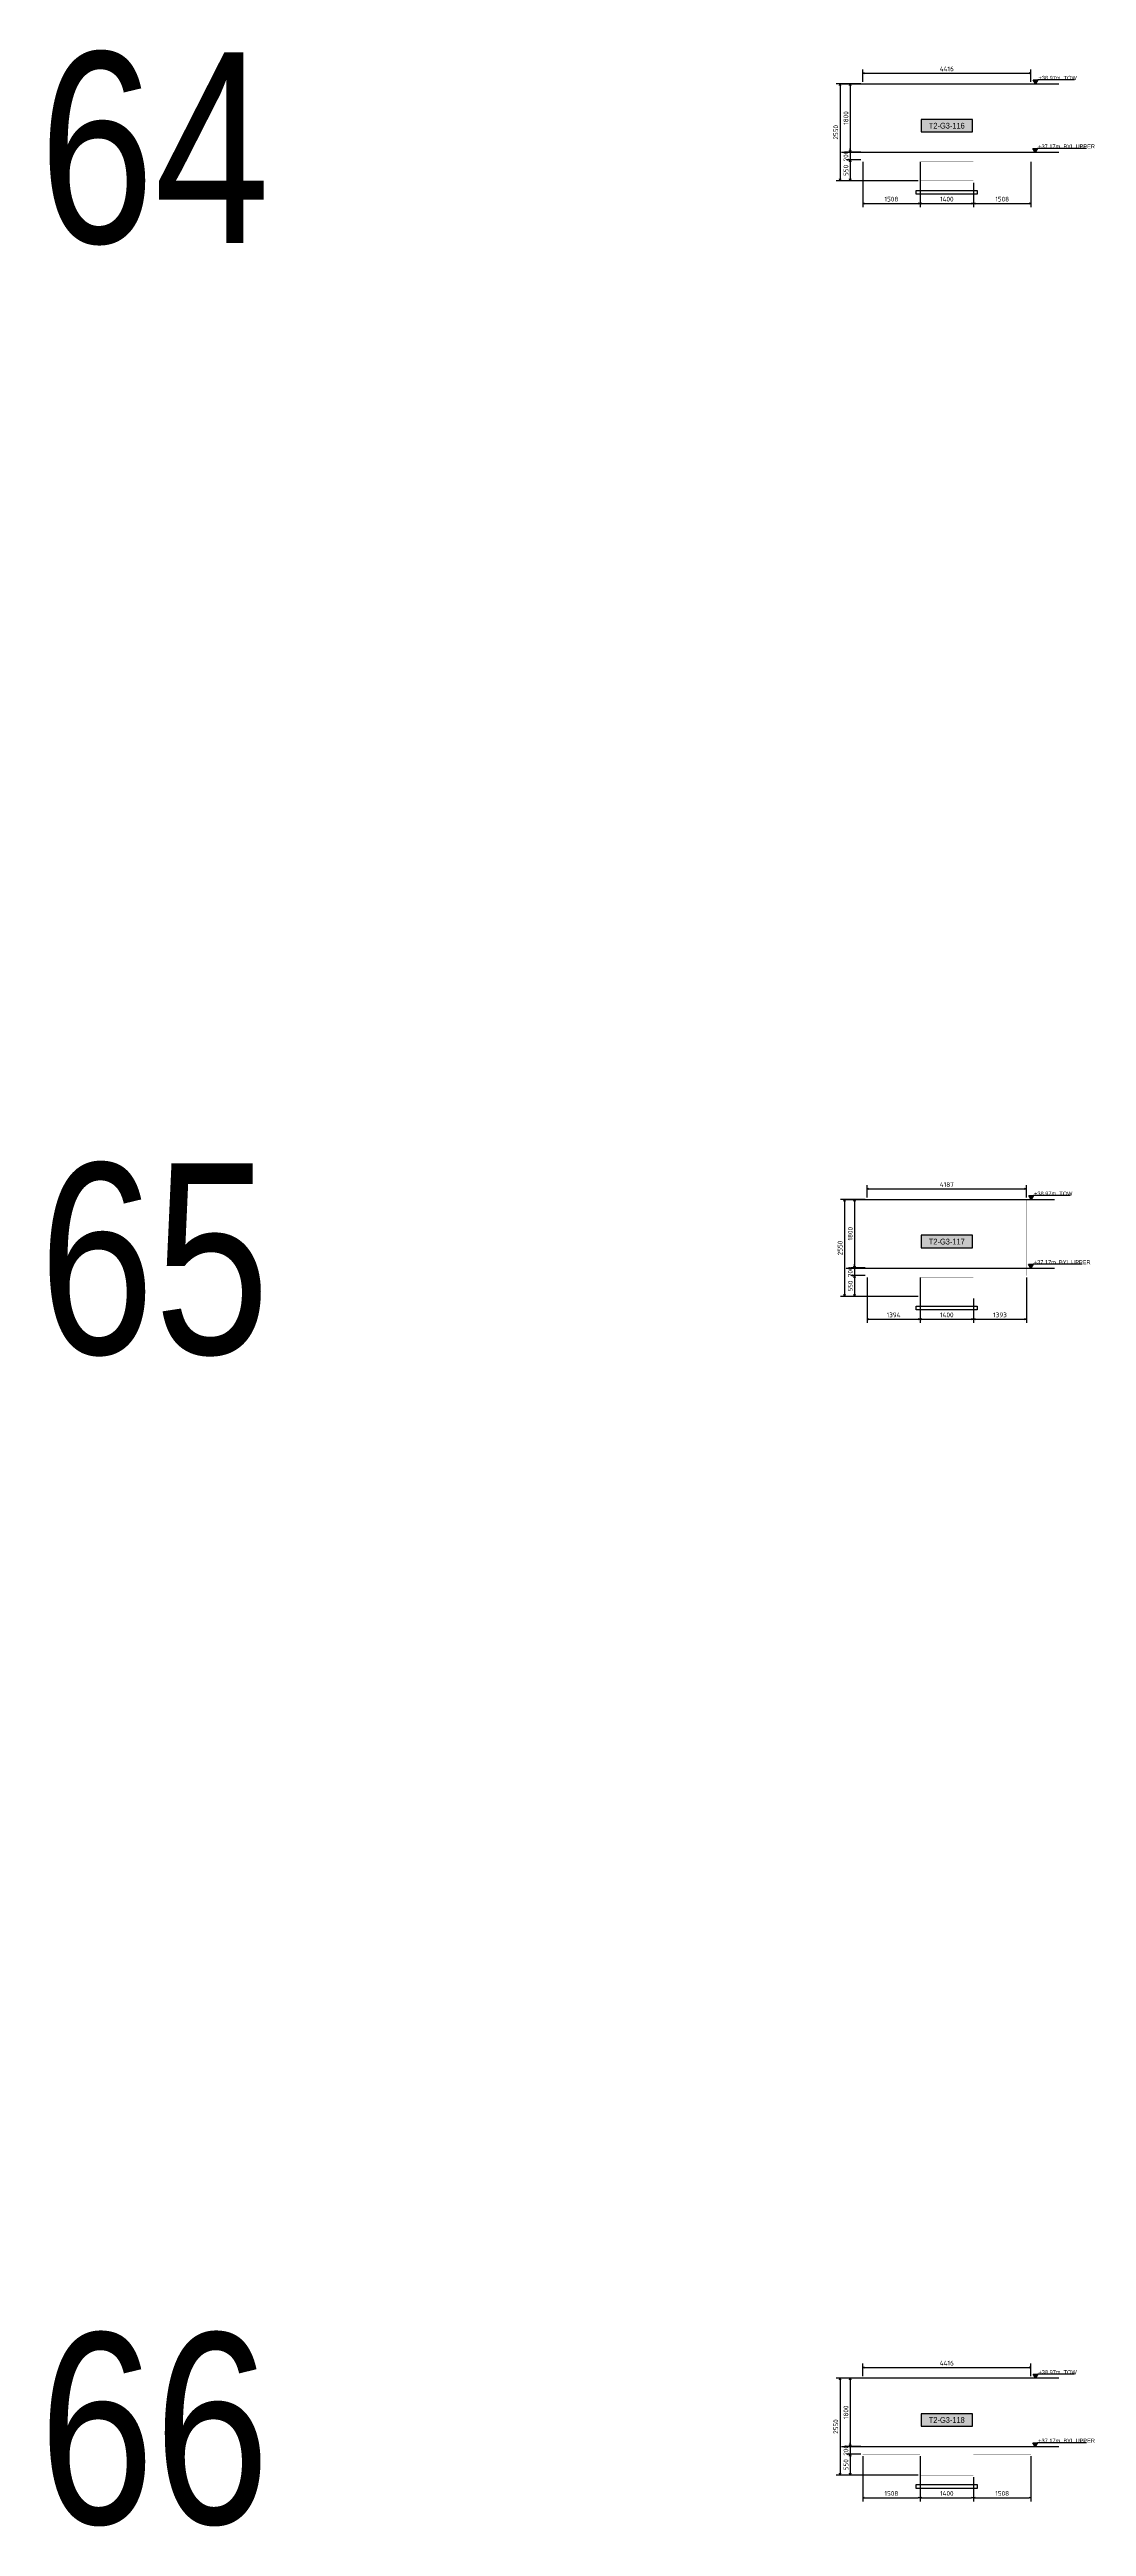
# Model space of a CAD drawing. Header units: centimetres. Extents: x -6122352 to 7132207, y -1694241 to 1947892.
# Drawn here: x 3879686 to 3906904, y 418141 to 483162 of the extents above; entities that cross this region are included whole.
import ezdxf
from ezdxf.enums import TextEntityAlignment as Align

# ---------------------------------------------------------------- set-up
doc = ezdxf.new("R2010")
doc.units = ezdxf.units.CM
doc.header["$MEASUREMENT"] = 0
doc.header["$PDMODE"] = 66
doc.header["$PDSIZE"] = 100
doc.linetypes.add('DASHED2', pattern=[0.375, 0.25, -0.125])
doc.linetypes.add('HIDDEN', pattern=[0.375, 0.25, -0.125])
for name, color, linetype in [('00-MI-DIM', 7, 'Continuous'), ('@MI-TYPE-02', 6, 'Continuous'), ('JML-Dimension', 1, 'Continuous'), ('PANEL-TAGS', 7, 'Continuous'), ('SECTION', 130, 'Continuous')]:
    doc.layers.add(name, color=color, linetype=linetype)
doc.styles.add('Arial Narrow', font='ARIALN.TTF', dxfattribs={"width": 0.95, "height": 500})
doc.styles.add('PANELTAG_STYLE', font='arial.ttf')
doc.styles.add('Schueco-BEMSTIL', font='isocpeur.ttf', dxfattribs={"width": 0.9})
doc.styles.add('txt-Pisa-std', font='arial.ttf', dxfattribs={"width": 0.8})
doc.dimstyles.new('MI- JWC-TXT-2.5 MM', dxfattribs={"dimscale": 1.5, "dimtxt": 2.5, "dimasz": 1, "dimexe": 2, "dimexo": 1, "dimgap": 1, "dimtad": 1, "dimdec": 0, "dimdsep": 46, "dimtxsty": 'Schueco-BEMSTIL', "dimblk": 'OPEN30', "dimcen": 0, "dimdle": 2, "dimclrd": 140, "dimclre": 8, "dimclrt": 40, "dimadec": 0, "dimazin": 2, "dimtfac": 1, "dimtdec": 0, "dimtix": 1, "dimtmove": 2, "dimatfit": 3, "dimldrblk": 'OPEN', "dimfxl": 2, "dimlwd": -1, "dimlwe": -1, "dimarcsym": 0})

# ---------------------------------------------------------------- blocks, each defined once
blk = doc.blocks.new('T3-FOOTING ELEVATION')
at = {"color": 6, "linetype": 'HIDDEN', "ltscale": 5, "const_width": 2}
blk.add_lwpolyline([(30306558, 1676366), (30306558, 1676866), (30307958, 1676866), (30307958, 1676366)], dxfattribs=at)
at = {"color": 6, "ltscale": 20, "const_width": 2}
blk.add_lwpolyline([(30306558, 1676366), (30307958, 1676366), (30307958, 1676116), (30306558, 1676116)], close=True, dxfattribs=at)
at = {"color": 8, "ltscale": 20}
blk.add_lwpolyline([(30306458, 1676116), (30308058, 1676116), (30308058, 1676016), (30306458, 1676016)], close=True, dxfattribs=at)
blk = doc.blocks.new('_Open30')
at = {"color": 0, "linetype": 'ByBlock', "lineweight": -2}
for p, q in [((-1, 0.3), (0, 0)), ((0, 0), (-1, -0.3)), ((0, 0), (-1, 0))]:
    blk.add_line(p, q, dxfattribs=at)
blk = doc.blocks.new('*D3201')
at = {"color": 8, "transparency": 16777216}
for p, q in [((3901144, 453027), (3901144, 453354)), ((3905331, 453027), (3905331, 453354))]:
    blk.add_line(p, q, dxfattribs=at)
at = {"color": 140, "transparency": 16777216}
blk.add_line((3901194, 453254), (3905281, 453254), dxfattribs=at)
at = {"layer": 'Defpoints', "color": 0, "transparency": 16777216}
for p in [(3905331, 453254), (3901144, 452977), (3905331, 452977)]:
    blk.add_point(p, dxfattribs=at)
at = {"color": 140, "transparency": 16777216, "xscale": 50, "yscale": 50, "zscale": 50, "rotation": 180}
blk.add_blockref('_Open30', (3901144, 453254), dxfattribs=at)
at = {"color": 140, "transparency": 16777216, "xscale": 50, "yscale": 50, "zscale": 50}
blk.add_blockref('_Open30', (3905331, 453254), dxfattribs=at)
at = {"color": 40, "transparency": 16777216, "insert": (3903238, 453366), "char_height": 125, "attachment_point": 5, "style": 'Schueco-BEMSTIL'}
blk.add_mtext('4187', dxfattribs=at)
blk = doc.blocks.new('_Open')
at = {"color": 0, "linetype": 'ByBlock', "lineweight": -2}
for p, q in [((-1, 0), (0, 0)), ((-1, 0), (0, 0)), ((0, 0), (-1, 0))]:
    blk.add_line(p, q, dxfattribs=at)
blk = doc.blocks.new('*D3202')
at = {"color": 8, "transparency": 16777216}
for p, q in [((3901094, 452977), (3900717, 452977)), ((3901094, 451177), (3900717, 451177))]:
    blk.add_line(p, q, dxfattribs=at)
at = {"color": 140, "transparency": 16777216}
blk.add_line((3900817, 452927), (3900817, 451227), dxfattribs=at)
at = {"layer": 'Defpoints', "color": 0, "transparency": 16777216}
for p in [(3901144, 452977), (3900817, 451177), (3901144, 451177)]:
    blk.add_point(p, dxfattribs=at)
at = {"color": 140, "transparency": 16777216, "xscale": 50, "yscale": 50, "zscale": 50}
for p, rotation in [((3900817, 452977), 90), ((3900817, 451177), 270)]:
    blk.add_blockref('_Open30', p, dxfattribs=dict(at, rotation=rotation))
at = {"color": 40, "transparency": 16777216, "insert": (3900705, 452077), "char_height": 125, "attachment_point": 5, "rotation": 90, "style": 'Schueco-BEMSTIL'}
blk.add_mtext('1800', dxfattribs=at)
blk = doc.blocks.new('*D3203')
at = {"color": 8, "transparency": 16777216}
for p, q in [((3901144, 450927), (3901144, 449734)), ((3902538, 450927), (3902538, 449734))]:
    blk.add_line(p, q, dxfattribs=at)
at = {"color": 140, "transparency": 16777216}
blk.add_line((3901194, 449834), (3902488, 449834), dxfattribs=at)
at = {"layer": 'Defpoints', "color": 0, "transparency": 16777216}
for p in [(3901144, 450977), (3902538, 450977), (3902538, 449834)]:
    blk.add_point(p, dxfattribs=at)
at = {"color": 140, "transparency": 16777216, "xscale": 50, "yscale": 50, "zscale": 50, "rotation": 180}
blk.add_blockref('_Open30', (3901144, 449834), dxfattribs=at)
at = {"color": 140, "transparency": 16777216, "xscale": 50, "yscale": 50, "zscale": 50}
blk.add_blockref('_Open30', (3902538, 449834), dxfattribs=at)
at = {"color": 40, "transparency": 16777216, "insert": (3901841, 449946), "char_height": 125, "attachment_point": 5, "style": 'Schueco-BEMSTIL'}
blk.add_mtext('1394', dxfattribs=at)
blk = doc.blocks.new('*D3204')
at = {"color": 8, "transparency": 16777216}
for p, q in [((3902538, 450927), (3902538, 449734)), ((3903938, 450377), (3903938, 449734))]:
    blk.add_line(p, q, dxfattribs=at)
at = {"color": 140, "transparency": 16777216}
blk.add_line((3902588, 449834), (3903888, 449834), dxfattribs=at)
at = {"layer": 'Defpoints', "color": 0, "transparency": 16777216}
for p in [(3902538, 450977), (3903938, 450427), (3903938, 449834)]:
    blk.add_point(p, dxfattribs=at)
at = {"color": 140, "transparency": 16777216, "xscale": 50, "yscale": 50, "zscale": 50, "rotation": 180}
blk.add_blockref('_Open30', (3902538, 449834), dxfattribs=at)
at = {"color": 140, "transparency": 16777216, "xscale": 50, "yscale": 50, "zscale": 50}
blk.add_blockref('_Open30', (3903938, 449834), dxfattribs=at)
at = {"color": 40, "transparency": 16777216, "insert": (3903238, 449946), "char_height": 125, "attachment_point": 5, "style": 'Schueco-BEMSTIL'}
blk.add_mtext('1400', dxfattribs=at)
blk = doc.blocks.new('*D3205')
at = {"color": 8, "transparency": 16777216}
for p, q in [((3905331, 450927), (3905331, 449734)), ((3903938, 450377), (3903938, 449734))]:
    blk.add_line(p, q, dxfattribs=at)
at = {"color": 140, "transparency": 16777216}
blk.add_line((3903988, 449834), (3905281, 449834), dxfattribs=at)
at = {"layer": 'Defpoints', "color": 0, "transparency": 16777216}
for p in [(3905331, 450977), (3903938, 450427), (3905331, 449834)]:
    blk.add_point(p, dxfattribs=at)
at = {"color": 140, "transparency": 16777216, "xscale": 50, "yscale": 50, "zscale": 50, "rotation": 180}
blk.add_blockref('_Open30', (3903938, 449834), dxfattribs=at)
at = {"color": 140, "transparency": 16777216, "xscale": 50, "yscale": 50, "zscale": 50}
blk.add_blockref('_Open30', (3905331, 449834), dxfattribs=at)
at = {"color": 40, "transparency": 16777216, "insert": (3904634, 449946), "char_height": 125, "attachment_point": 5, "style": 'Schueco-BEMSTIL'}
blk.add_mtext('1393', dxfattribs=at)
blk = doc.blocks.new('*D3206')
at = {"color": 140, "transparency": 16777216}
for p, q in [((3900817, 451227), (3900817, 451277)), ((3900817, 451177), (3900817, 450977)), ((3900817, 450927), (3900817, 450877))]:
    blk.add_line(p, q, dxfattribs=at)
at = {"color": 8, "transparency": 16777216}
for p, q in [((3901094, 451177), (3900717, 451177)), ((3901094, 450977), (3900717, 450977))]:
    blk.add_line(p, q, dxfattribs=at)
at = {"layer": 'Defpoints', "color": 0, "transparency": 16777216}
for p in [(3900817, 450977), (3901144, 451177), (3901144, 450977)]:
    blk.add_point(p, dxfattribs=at)
at = {"color": 140, "transparency": 16777216, "xscale": 50, "yscale": 50, "zscale": 50}
for p, rotation in [((3900817, 451177), 270), ((3900817, 450977), 90)]:
    blk.add_blockref('_Open30', p, dxfattribs=dict(at, rotation=rotation))
at = {"color": 40, "transparency": 16777216, "insert": (3900705, 451077), "char_height": 125, "attachment_point": 5, "rotation": 90, "style": 'Schueco-BEMSTIL'}
blk.add_mtext('200', dxfattribs=at)
blk = doc.blocks.new('*D3207')
at = {"color": 8, "transparency": 16777216}
for p, q in [((3901094, 450977), (3900717, 450977)), ((3902488, 450427), (3900717, 450427))]:
    blk.add_line(p, q, dxfattribs=at)
at = {"color": 140, "transparency": 16777216}
blk.add_line((3900817, 450927), (3900817, 450477), dxfattribs=at)
at = {"layer": 'Defpoints', "color": 0, "transparency": 16777216}
for p in [(3901144, 450977), (3900817, 450427), (3902538, 450427)]:
    blk.add_point(p, dxfattribs=at)
at = {"color": 140, "transparency": 16777216, "xscale": 50, "yscale": 50, "zscale": 50}
for p, rotation in [((3900817, 450977), 90), ((3900817, 450427), 270)]:
    blk.add_blockref('_Open30', p, dxfattribs=dict(at, rotation=rotation))
at = {"color": 40, "transparency": 16777216, "insert": (3900705, 450702), "char_height": 125, "attachment_point": 5, "rotation": 90, "style": 'Schueco-BEMSTIL'}
blk.add_mtext('550', dxfattribs=at)
blk = doc.blocks.new('*D3208')
at = {"color": 8, "transparency": 16777216}
for p, q in [((3901094, 452977), (3900451, 452977)), ((3902488, 450427), (3900451, 450427))]:
    blk.add_line(p, q, dxfattribs=at)
at = {"color": 140, "transparency": 16777216}
blk.add_line((3900551, 452927), (3900551, 450477), dxfattribs=at)
at = {"layer": 'Defpoints', "color": 0, "transparency": 16777216}
for p in [(3901144, 452977), (3900551, 450427), (3902538, 450427)]:
    blk.add_point(p, dxfattribs=at)
at = {"color": 140, "transparency": 16777216, "xscale": 50, "yscale": 50, "zscale": 50}
for p, rotation in [((3900551, 452977), 90), ((3900551, 450427), 270)]:
    blk.add_blockref('_Open30', p, dxfattribs=dict(at, rotation=rotation))
at = {"color": 40, "transparency": 16777216, "insert": (3900438, 451702), "char_height": 125, "attachment_point": 5, "rotation": 90, "style": 'Schueco-BEMSTIL'}
blk.add_mtext('2550', dxfattribs=at)
blk = doc.blocks.new('*D3217')
at = {"color": 8, "transparency": 16777216}
for p, q in [((3901030, 482315), (3901030, 482642)), ((3905446, 482315), (3905446, 482642))]:
    blk.add_line(p, q, dxfattribs=at)
at = {"color": 140, "transparency": 16777216}
blk.add_line((3901080, 482542), (3905396, 482542), dxfattribs=at)
at = {"layer": 'Defpoints', "color": 0, "transparency": 16777216}
for p in [(3905446, 482542), (3901030, 482265), (3905446, 482265)]:
    blk.add_point(p, dxfattribs=at)
at = {"color": 140, "transparency": 16777216, "xscale": 50, "yscale": 50, "zscale": 50, "rotation": 180}
blk.add_blockref('_Open30', (3901030, 482542), dxfattribs=at)
at = {"color": 140, "transparency": 16777216, "xscale": 50, "yscale": 50, "zscale": 50}
blk.add_blockref('_Open30', (3905446, 482542), dxfattribs=at)
at = {"color": 40, "transparency": 16777216, "insert": (3903238, 482655), "char_height": 125, "attachment_point": 5, "style": 'Schueco-BEMSTIL'}
blk.add_mtext('4416', dxfattribs=at)
blk = doc.blocks.new('*D3218')
at = {"color": 8, "transparency": 16777216}
for p, q in [((3900980, 482265), (3900603, 482265)), ((3900980, 480465), (3900603, 480465))]:
    blk.add_line(p, q, dxfattribs=at)
at = {"color": 140, "transparency": 16777216}
blk.add_line((3900703, 482215), (3900703, 480515), dxfattribs=at)
at = {"layer": 'Defpoints', "color": 0, "transparency": 16777216}
for p in [(3901030, 482265), (3900703, 480465), (3901030, 480465)]:
    blk.add_point(p, dxfattribs=at)
at = {"color": 140, "transparency": 16777216, "xscale": 50, "yscale": 50, "zscale": 50}
for p, rotation in [((3900703, 482265), 90), ((3900703, 480465), 270)]:
    blk.add_blockref('_Open30', p, dxfattribs=dict(at, rotation=rotation))
at = {"color": 40, "transparency": 16777216, "insert": (3900590, 481365), "char_height": 125, "attachment_point": 5, "rotation": 90, "style": 'Schueco-BEMSTIL'}
blk.add_mtext('1800', dxfattribs=at)
blk = doc.blocks.new('*D3219')
at = {"color": 8, "transparency": 16777216}
for p, q in [((3901030, 480215), (3901030, 479022)), ((3902538, 480215), (3902538, 479022))]:
    blk.add_line(p, q, dxfattribs=at)
at = {"color": 140, "transparency": 16777216}
blk.add_line((3901080, 479122), (3902488, 479122), dxfattribs=at)
at = {"layer": 'Defpoints', "color": 0, "transparency": 16777216}
for p in [(3901030, 480265), (3902538, 480265), (3902538, 479122)]:
    blk.add_point(p, dxfattribs=at)
at = {"color": 140, "transparency": 16777216, "xscale": 50, "yscale": 50, "zscale": 50, "rotation": 180}
blk.add_blockref('_Open30', (3901030, 479122), dxfattribs=at)
at = {"color": 140, "transparency": 16777216, "xscale": 50, "yscale": 50, "zscale": 50}
blk.add_blockref('_Open30', (3902538, 479122), dxfattribs=at)
at = {"color": 40, "transparency": 16777216, "insert": (3901784, 479235), "char_height": 125, "attachment_point": 5, "style": 'Schueco-BEMSTIL'}
blk.add_mtext('1508', dxfattribs=at)
blk = doc.blocks.new('*D3220')
at = {"color": 8, "transparency": 16777216}
for p, q in [((3902538, 480215), (3902538, 479022)), ((3903938, 479665), (3903938, 479022))]:
    blk.add_line(p, q, dxfattribs=at)
at = {"color": 140, "transparency": 16777216}
blk.add_line((3902588, 479122), (3903888, 479122), dxfattribs=at)
at = {"layer": 'Defpoints', "color": 0, "transparency": 16777216}
for p in [(3902538, 480265), (3903938, 479715), (3903938, 479122)]:
    blk.add_point(p, dxfattribs=at)
at = {"color": 140, "transparency": 16777216, "xscale": 50, "yscale": 50, "zscale": 50, "rotation": 180}
blk.add_blockref('_Open30', (3902538, 479122), dxfattribs=at)
at = {"color": 140, "transparency": 16777216, "xscale": 50, "yscale": 50, "zscale": 50}
blk.add_blockref('_Open30', (3903938, 479122), dxfattribs=at)
at = {"color": 40, "transparency": 16777216, "insert": (3903238, 479235), "char_height": 125, "attachment_point": 5, "style": 'Schueco-BEMSTIL'}
blk.add_mtext('1400', dxfattribs=at)
blk = doc.blocks.new('*D3221')
at = {"color": 8, "transparency": 16777216}
for p, q in [((3905446, 480215), (3905446, 479022)), ((3903938, 479665), (3903938, 479022))]:
    blk.add_line(p, q, dxfattribs=at)
at = {"color": 140, "transparency": 16777216}
blk.add_line((3903988, 479122), (3905396, 479122), dxfattribs=at)
at = {"layer": 'Defpoints', "color": 0, "transparency": 16777216}
for p in [(3905446, 480265), (3903938, 479715), (3905446, 479122)]:
    blk.add_point(p, dxfattribs=at)
at = {"color": 140, "transparency": 16777216, "xscale": 50, "yscale": 50, "zscale": 50, "rotation": 180}
blk.add_blockref('_Open30', (3903938, 479122), dxfattribs=at)
at = {"color": 140, "transparency": 16777216, "xscale": 50, "yscale": 50, "zscale": 50}
blk.add_blockref('_Open30', (3905446, 479122), dxfattribs=at)
at = {"color": 40, "transparency": 16777216, "insert": (3904692, 479235), "char_height": 125, "attachment_point": 5, "style": 'Schueco-BEMSTIL'}
blk.add_mtext('1508', dxfattribs=at)
blk = doc.blocks.new('*D3222')
at = {"color": 140, "transparency": 16777216}
for p, q in [((3900703, 480515), (3900703, 480565)), ((3900703, 480465), (3900703, 480265)), ((3900703, 480215), (3900703, 480165))]:
    blk.add_line(p, q, dxfattribs=at)
at = {"color": 8, "transparency": 16777216}
for p, q in [((3900980, 480465), (3900603, 480465)), ((3900980, 480265), (3900603, 480265))]:
    blk.add_line(p, q, dxfattribs=at)
at = {"layer": 'Defpoints', "color": 0, "transparency": 16777216}
for p in [(3900703, 480265), (3901030, 480465), (3901030, 480265)]:
    blk.add_point(p, dxfattribs=at)
at = {"color": 140, "transparency": 16777216, "xscale": 50, "yscale": 50, "zscale": 50}
for p, rotation in [((3900703, 480465), 270), ((3900703, 480265), 90)]:
    blk.add_blockref('_Open30', p, dxfattribs=dict(at, rotation=rotation))
at = {"color": 40, "transparency": 16777216, "insert": (3900590, 480365), "char_height": 125, "attachment_point": 5, "rotation": 90, "style": 'Schueco-BEMSTIL'}
blk.add_mtext('200', dxfattribs=at)
blk = doc.blocks.new('*D3223')
at = {"color": 8, "transparency": 16777216}
for p, q in [((3900980, 480265), (3900603, 480265)), ((3902488, 479715), (3900603, 479715))]:
    blk.add_line(p, q, dxfattribs=at)
at = {"color": 140, "transparency": 16777216}
blk.add_line((3900703, 480215), (3900703, 479765), dxfattribs=at)
at = {"layer": 'Defpoints', "color": 0, "transparency": 16777216}
for p in [(3901030, 480265), (3900703, 479715), (3902538, 479715)]:
    blk.add_point(p, dxfattribs=at)
at = {"color": 140, "transparency": 16777216, "xscale": 50, "yscale": 50, "zscale": 50}
for p, rotation in [((3900703, 480265), 90), ((3900703, 479715), 270)]:
    blk.add_blockref('_Open30', p, dxfattribs=dict(at, rotation=rotation))
at = {"color": 40, "transparency": 16777216, "insert": (3900590, 479990), "char_height": 125, "attachment_point": 5, "rotation": 90, "style": 'Schueco-BEMSTIL'}
blk.add_mtext('550', dxfattribs=at)
blk = doc.blocks.new('*D3224')
at = {"color": 8, "transparency": 16777216}
for p, q in [((3900980, 482265), (3900336, 482265)), ((3902488, 479715), (3900336, 479715))]:
    blk.add_line(p, q, dxfattribs=at)
at = {"color": 140, "transparency": 16777216}
blk.add_line((3900436, 482215), (3900436, 479765), dxfattribs=at)
at = {"layer": 'Defpoints', "color": 0, "transparency": 16777216}
for p in [(3901030, 482265), (3900436, 479715), (3902538, 479715)]:
    blk.add_point(p, dxfattribs=at)
at = {"color": 140, "transparency": 16777216, "xscale": 50, "yscale": 50, "zscale": 50}
for p, rotation in [((3900436, 482265), 90), ((3900436, 479715), 270)]:
    blk.add_blockref('_Open30', p, dxfattribs=dict(at, rotation=rotation))
at = {"color": 40, "transparency": 16777216, "insert": (3900324, 480990), "char_height": 125, "attachment_point": 5, "rotation": 90, "style": 'Schueco-BEMSTIL'}
blk.add_mtext('2550', dxfattribs=at)
blk = doc.blocks.new('*D3225')
at = {"color": 8, "transparency": 16777216}
for p, q in [((3901030, 422088), (3901030, 422415)), ((3905446, 422088), (3905446, 422415))]:
    blk.add_line(p, q, dxfattribs=at)
at = {"color": 140, "transparency": 16777216}
blk.add_line((3901080, 422315), (3905396, 422315), dxfattribs=at)
at = {"layer": 'Defpoints', "color": 0, "transparency": 16777216}
for p in [(3901030, 422038), (3905446, 422315), (3905446, 422038)]:
    blk.add_point(p, dxfattribs=at)
at = {"color": 140, "transparency": 16777216, "xscale": 50, "yscale": 50, "zscale": 50, "rotation": 180}
blk.add_blockref('_Open30', (3901030, 422315), dxfattribs=at)
at = {"color": 140, "transparency": 16777216, "xscale": 50, "yscale": 50, "zscale": 50}
blk.add_blockref('_Open30', (3905446, 422315), dxfattribs=at)
at = {"color": 40, "transparency": 16777216, "insert": (3903238, 422428), "char_height": 125, "attachment_point": 5, "style": 'Schueco-BEMSTIL'}
blk.add_mtext('4416', dxfattribs=at)
blk = doc.blocks.new('*D3226')
at = {"color": 8, "transparency": 16777216}
for p, q in [((3900980, 422038), (3900603, 422038)), ((3900980, 420238), (3900603, 420238))]:
    blk.add_line(p, q, dxfattribs=at)
at = {"color": 140, "transparency": 16777216}
blk.add_line((3900703, 421988), (3900703, 420288), dxfattribs=at)
at = {"layer": 'Defpoints', "color": 0, "transparency": 16777216}
for p in [(3901030, 422038), (3900703, 420238), (3901030, 420238)]:
    blk.add_point(p, dxfattribs=at)
at = {"color": 140, "transparency": 16777216, "xscale": 50, "yscale": 50, "zscale": 50}
for p, rotation in [((3900703, 422038), 90), ((3900703, 420238), 270)]:
    blk.add_blockref('_Open30', p, dxfattribs=dict(at, rotation=rotation))
at = {"color": 40, "transparency": 16777216, "insert": (3900590, 421138), "char_height": 125, "attachment_point": 5, "rotation": 90, "style": 'Schueco-BEMSTIL'}
blk.add_mtext('1800', dxfattribs=at)
blk = doc.blocks.new('*D3227')
at = {"color": 8, "transparency": 16777216}
for p, q in [((3901030, 419988), (3901030, 418796)), ((3902538, 419988), (3902538, 418796))]:
    blk.add_line(p, q, dxfattribs=at)
at = {"color": 140, "transparency": 16777216}
blk.add_line((3901080, 418896), (3902488, 418896), dxfattribs=at)
at = {"layer": 'Defpoints', "color": 0, "transparency": 16777216}
for p in [(3901030, 420038), (3902538, 420038), (3902538, 418896)]:
    blk.add_point(p, dxfattribs=at)
at = {"color": 140, "transparency": 16777216, "xscale": 50, "yscale": 50, "zscale": 50, "rotation": 180}
blk.add_blockref('_Open30', (3901030, 418896), dxfattribs=at)
at = {"color": 140, "transparency": 16777216, "xscale": 50, "yscale": 50, "zscale": 50}
blk.add_blockref('_Open30', (3902538, 418896), dxfattribs=at)
at = {"color": 40, "transparency": 16777216, "insert": (3901784, 419008), "char_height": 125, "attachment_point": 5, "style": 'Schueco-BEMSTIL'}
blk.add_mtext('1508', dxfattribs=at)
blk = doc.blocks.new('*D3228')
at = {"color": 8, "transparency": 16777216}
for p, q in [((3902538, 419988), (3902538, 418796)), ((3903938, 419438), (3903938, 418796))]:
    blk.add_line(p, q, dxfattribs=at)
at = {"color": 140, "transparency": 16777216}
blk.add_line((3902588, 418896), (3903888, 418896), dxfattribs=at)
at = {"layer": 'Defpoints', "color": 0, "transparency": 16777216}
for p in [(3902538, 420038), (3903938, 419488), (3903938, 418896)]:
    blk.add_point(p, dxfattribs=at)
at = {"color": 140, "transparency": 16777216, "xscale": 50, "yscale": 50, "zscale": 50, "rotation": 180}
blk.add_blockref('_Open30', (3902538, 418896), dxfattribs=at)
at = {"color": 140, "transparency": 16777216, "xscale": 50, "yscale": 50, "zscale": 50}
blk.add_blockref('_Open30', (3903938, 418896), dxfattribs=at)
at = {"color": 40, "transparency": 16777216, "insert": (3903238, 419008), "char_height": 125, "attachment_point": 5, "style": 'Schueco-BEMSTIL'}
blk.add_mtext('1400', dxfattribs=at)
blk = doc.blocks.new('*D3229')
at = {"color": 8, "transparency": 16777216}
for p, q in [((3903938, 419438), (3903938, 418796)), ((3905446, 419988), (3905446, 418796))]:
    blk.add_line(p, q, dxfattribs=at)
at = {"color": 140, "transparency": 16777216}
blk.add_line((3903988, 418896), (3905396, 418896), dxfattribs=at)
at = {"layer": 'Defpoints', "color": 0, "transparency": 16777216}
for p in [(3905446, 420038), (3903938, 419488), (3905446, 418896)]:
    blk.add_point(p, dxfattribs=at)
at = {"color": 140, "transparency": 16777216, "xscale": 50, "yscale": 50, "zscale": 50, "rotation": 180}
blk.add_blockref('_Open30', (3903938, 418896), dxfattribs=at)
at = {"color": 140, "transparency": 16777216, "xscale": 50, "yscale": 50, "zscale": 50}
blk.add_blockref('_Open30', (3905446, 418896), dxfattribs=at)
at = {"color": 40, "transparency": 16777216, "insert": (3904692, 419008), "char_height": 125, "attachment_point": 5, "style": 'Schueco-BEMSTIL'}
blk.add_mtext('1508', dxfattribs=at)
blk = doc.blocks.new('*D3230')
at = {"color": 8, "transparency": 16777216}
for p, q in [((3900980, 420238), (3900603, 420238)), ((3900980, 420038), (3900603, 420038))]:
    blk.add_line(p, q, dxfattribs=at)
at = {"color": 140, "transparency": 16777216}
for p, q in [((3900703, 420288), (3900703, 420338)), ((3900703, 420238), (3900703, 420038)), ((3900703, 419988), (3900703, 419938))]:
    blk.add_line(p, q, dxfattribs=at)
at = {"layer": 'Defpoints', "color": 0, "transparency": 16777216}
for p in [(3900703, 420038), (3901030, 420238), (3901030, 420038)]:
    blk.add_point(p, dxfattribs=at)
at = {"color": 140, "transparency": 16777216, "xscale": 50, "yscale": 50, "zscale": 50}
for p, rotation in [((3900703, 420238), 270), ((3900703, 420038), 90)]:
    blk.add_blockref('_Open30', p, dxfattribs=dict(at, rotation=rotation))
at = {"color": 40, "transparency": 16777216, "insert": (3900590, 420138), "char_height": 125, "attachment_point": 5, "rotation": 90, "style": 'Schueco-BEMSTIL'}
blk.add_mtext('200', dxfattribs=at)
blk = doc.blocks.new('*D3231')
at = {"color": 8, "transparency": 16777216}
for p, q in [((3900980, 420038), (3900603, 420038)), ((3902488, 419488), (3900603, 419488))]:
    blk.add_line(p, q, dxfattribs=at)
at = {"color": 140, "transparency": 16777216}
blk.add_line((3900703, 419988), (3900703, 419538), dxfattribs=at)
at = {"layer": 'Defpoints', "color": 0, "transparency": 16777216}
for p in [(3901030, 420038), (3900703, 419488), (3902538, 419488)]:
    blk.add_point(p, dxfattribs=at)
at = {"color": 140, "transparency": 16777216, "xscale": 50, "yscale": 50, "zscale": 50}
for p, rotation in [((3900703, 420038), 90), ((3900703, 419488), 270)]:
    blk.add_blockref('_Open30', p, dxfattribs=dict(at, rotation=rotation))
at = {"color": 40, "transparency": 16777216, "insert": (3900590, 419763), "char_height": 125, "attachment_point": 5, "rotation": 90, "style": 'Schueco-BEMSTIL'}
blk.add_mtext('550', dxfattribs=at)
blk = doc.blocks.new('*D3232')
at = {"color": 8, "transparency": 16777216}
for p, q in [((3900980, 422038), (3900336, 422038)), ((3902488, 419488), (3900336, 419488))]:
    blk.add_line(p, q, dxfattribs=at)
at = {"color": 140, "transparency": 16777216}
blk.add_line((3900436, 421988), (3900436, 419538), dxfattribs=at)
at = {"layer": 'Defpoints', "color": 0, "transparency": 16777216}
for p in [(3901030, 422038), (3900436, 419488), (3902538, 419488)]:
    blk.add_point(p, dxfattribs=at)
at = {"color": 140, "transparency": 16777216, "xscale": 50, "yscale": 50, "zscale": 50}
for p, rotation in [((3900436, 422038), 90), ((3900436, 419488), 270)]:
    blk.add_blockref('_Open30', p, dxfattribs=dict(at, rotation=rotation))
at = {"color": 40, "transparency": 16777216, "insert": (3900324, 420763), "char_height": 125, "attachment_point": 5, "rotation": 90, "style": 'Schueco-BEMSTIL'}
blk.add_mtext('2550', dxfattribs=at)
blk = doc.blocks.new('*U2058')
at = {"layer": 'JML-Dimension'}
h = blk.add_hatch(color=10, dxfattribs=at)
h.dxf.hatch_style = 1
h.paths.add_polyline_path([(0, 0), (-1.5, 2.4), (1.5, 2.4)])
blk.add_line((24.3, 2.4), (1.5, 2.4), dxfattribs=at)
blk.add_lwpolyline([(0, 0), (-1.5, 2.4), (1.5, 2.4), (0, 0)], dxfattribs=at)
at = {"color": 5, "style": 'txt-Pisa-std', "width": 0.8}
blk.add_attdef('+0.0', text='', height=2.5, dxfattribs=at).set_placement((1.9, 2.4), align=Align.BOTTOM_LEFT)
blk = doc.blocks.new('*U2056')
at = {"layer": 'JML-Dimension'}
h = blk.add_hatch(color=10, dxfattribs=at)
h.dxf.hatch_style = 1
h.paths.add_polyline_path([(0, 0), (-1.5, 2.4), (1.5, 2.4)])
blk.add_line((31.8, 2.4), (1.5, 2.4), dxfattribs=at)
blk.add_lwpolyline([(0, 0), (-1.5, 2.4), (1.5, 2.4), (0, 0)], dxfattribs=at)
at = {"color": 5, "style": 'txt-Pisa-std', "width": 0.8}
blk.add_attdef('+0.0', text='', height=2.5, dxfattribs=at).set_placement((1.9, 2.4), align=Align.BOTTOM_LEFT)
blk = doc.blocks.new('PANELTAG')
at = {"layer": 'PANEL-TAGS', "color": 1}
blk.add_lwpolyline([(-13.5, -3.3), (13.5, -3.3), (13.5, 3.3), (-13.5, 3.3)], close=True, dxfattribs=at)
at = {"layer": 'PANEL-TAGS', "color": 40, "true_color": 0xffd700}
blk.add_solid([(-13.5, -3.3), (13.5, -3.3), (-13.5, 3.3), (13.5, 3.3)], dxfattribs=at)
at = {"layer": 'PANEL-TAGS', "color": 5, "style": 'PANELTAG_STYLE', "width": 0.85}
blk.add_attdef('TAGNO', text='', height=3, dxfattribs=at).set_placement((0, 0), align=Align.MIDDLE)

msp = doc.modelspace()

# ---------------------------------------------------------------- linework, layer by layer
at = {"layer": '@MI-TYPE-02', "color": 160, "linetype": 'DASHED2', "ltscale": 5}
for points in [[(3900476.33789, 482265.24543), (3906178.2787, 482265.24543)], [(3900476.33789, 480465.24543), (3906178.2787, 480465.24543)], [(3900590.83789, 452976.61863), (3906063.7787, 452976.61863)], [(3900590.83789, 451176.61863), (3906063.7787, 451176.61863)], [(3900476.33789, 422038.41564), (3906178.2787, 422038.41564)], [(3900476.33789, 420238.41564), (3906178.2787, 420238.41564)]]:
    msp.add_lwpolyline(points, dxfattribs=at)
at = {"layer": '@MI-TYPE-02', "color": 30, "const_width": 2.5}
for points in [[(3901029.60211, 482265.24543), (3905445.60211, 482265.24543), (3905445.60211, 480265.24543), (3903937.60211, 480265.24543), (3903937.60211, 479715.24543), (3902537.60211, 479715.24543), (3902537.60211, 480265.24543), (3901029.60211, 480265.24543)], [(3901144.10211, 452976.61863), (3905331.10211, 452976.61863), (3905331.10211, 450976.61863), (3903937.60211, 450976.61863), (3903937.60211, 450426.61863), (3902537.60211, 450426.61863), (3902537.60211, 450976.61863), (3901144.10211, 450976.61863)], [(3901029.60211, 422038.41564), (3905445.60211, 422038.41564), (3905445.60211, 420038.41564), (3903937.60211, 420038.41564), (3903937.60211, 419488.41564), (3902537.60211, 419488.41564), (3902537.60211, 420038.41564), (3901029.60211, 420038.41564)]]:
    msp.add_lwpolyline(points, close=True, dxfattribs=at)

# ---------------------------------------------------------------- block references
at = {"color": 2}
for p in [(-26404020.55946, -1196650.62833), (-26404020.55946, -1225939.25513), (-26404020.55946, -1256877.45813)]:
    msp.add_blockref('T3-FOOTING ELEVATION', p, dxfattribs=at)
at = {"layer": 'PANEL-TAGS'}
ref = msp.add_blockref('PANELTAG', (3903237.60211, 481163.00111), dxfattribs=dict(at, xscale=50, yscale=50, zscale=50))
ref.add_attrib('TAGNO', 'T2-G3-116', dxfattribs={"color": 5, "height": 150, "style": 'PANELTAG_STYLE', "width": 0.85}).set_placement((3903237.60211, 481163.00111), align=Align.MIDDLE_CENTER)
ref = msp.add_blockref('PANELTAG', (3903237.60211, 451869.25315), dxfattribs=dict(at, xscale=50, yscale=50, zscale=50))
ref.add_attrib('TAGNO', 'T2-G3-117', dxfattribs={"color": 5, "height": 150, "style": 'PANELTAG_STYLE', "width": 0.85}).set_placement((3903237.60211, 451869.25315), align=Align.MIDDLE_CENTER)
ref = msp.add_blockref('PANELTAG', (3903237.60211, 420936.17131), dxfattribs=dict(at, xscale=50, yscale=50, zscale=50))
ref.add_attrib('TAGNO', 'T2-G3-118', dxfattribs={"color": 5, "height": 150, "style": 'PANELTAG_STYLE', "width": 0.85}).set_placement((3903237.60211, 420936.17131), align=Align.MIDDLE_CENTER)
at = {"layer": 'SECTION', "color": 6}
ref = msp.add_blockref('*U2058', (3905565.94413, 482265.24543), dxfattribs=dict(at, xscale=42.30147098076819, yscale=42.30147098076819, zscale=42.30147098076819))
ref.add_attrib('+0.0', '+38.97m  TOW', (3905645.07278, 482365.5025), dxfattribs={"layer": 'JML-Dimension', "color": 5, "height": 105.7536775, "style": 'txt-Pisa-std', "width": 0.8})
ref = msp.add_blockref('*U2056', (3905558.65064, 480465.24548), dxfattribs=dict(at, xscale=42.30147098076819, yscale=42.30147098076819, zscale=42.30147098076819))
ref.add_attrib('+0.0', '+37.17m  BYL UPPER', (3905637.77929, 480565.50254), dxfattribs={"layer": 'JML-Dimension', "color": 5, "height": 105.7536775, "style": 'txt-Pisa-std', "width": 0.8})
ref = msp.add_blockref('*U2058', (3905451.44413, 452976.61863), dxfattribs=dict(at, xscale=42.30147098076819, yscale=42.30147098076819, zscale=42.30147098076819))
ref.add_attrib('+0.0', '+38.97m  TOW', (3905530.57278, 453076.8757), dxfattribs={"layer": 'JML-Dimension', "color": 5, "height": 105.7536775, "style": 'txt-Pisa-std', "width": 0.8})
ref = msp.add_blockref('*U2056', (3905444.15064, 451176.61868), dxfattribs=dict(at, xscale=42.30147098076819, yscale=42.30147098076819, zscale=42.30147098076819))
ref.add_attrib('+0.0', '+37.17m  BYL UPPER', (3905523.27929, 451276.87574), dxfattribs={"layer": 'JML-Dimension', "color": 5, "height": 105.7536775, "style": 'txt-Pisa-std', "width": 0.8})
ref = msp.add_blockref('*U2058', (3905565.94413, 422038.41564), dxfattribs=dict(at, xscale=42.30147098076819, yscale=42.30147098076819, zscale=42.30147098076819))
ref.add_attrib('+0.0', '+38.97m  TOW', (3905645.07278, 422138.6727), dxfattribs={"layer": 'JML-Dimension', "color": 5, "height": 105.7536775, "style": 'txt-Pisa-std', "width": 0.8})
ref = msp.add_blockref('*U2056', (3905558.65064, 420238.41568), dxfattribs=dict(at, xscale=42.30147098076819, yscale=42.30147098076819, zscale=42.30147098076819))
ref.add_attrib('+0.0', '+37.17m  BYL UPPER', (3905637.77929, 420338.67274), dxfattribs={"layer": 'JML-Dimension', "color": 5, "height": 105.7536775, "style": 'txt-Pisa-std', "width": 0.8})

# ---------------------------------------------------------------- texts
at = {"layer": '00-MI-DIM', "color": 6, "char_height": 5000, "attachment_point": 1, "style": 'Arial Narrow'}
for s, insert in [('64', (3879410.23719, 483087.78343)), ('65', (3879410.23719, 453920.91915)), ('66', (3879410.23719, 423212.09036))]:
    msp.add_mtext_dynamic_manual_height_columns(s, width=73699.0314771, gutter_width=2500, heights=[0], dxfattribs=dict(at, insert=insert))

# ---------------------------------------------------------------- dimensions: what is measured, and where the dimension line sits
for base, p1, p2, picture, middle in [((3905445.60211, 482542.19662), (3901029.60211, 482265.24543), (3905445.60211, 482265.24543), '*D3217', (3903237.60211, 482654.69662)), ((3902537.60211, 479122.34386), (3901029.60211, 480265.24543), (3902537.60211, 480265.24543), '*D3219', (3901783.60211, 479234.84386)), ((3903937.60211, 479122.34386), (3902537.60211, 480265.24543), (3903937.60211, 479715.24543), '*D3220', (3903237.60211, 479234.84386)), ((3905445.60211, 479122.34386), (3903937.60211, 479715.24543), (3905445.60211, 480265.24543), '*D3221', (3904691.60211, 479234.84386)), ((3905331.10211, 453253.56982), (3901144.10211, 452976.61863), (3905331.10211, 452976.61863), '*D3201', (3903237.60211, 453366.06982)), ((3902537.6021051281, 449833.7170644859), (3901144.102105123, 450976.6186330996), (3902537.6021051281, 450976.6186330997), '*D3203', (3901840.8521051249, 449946.2170644859)), ((3903937.60211, 449833.71706), (3902537.60211, 450976.61863), (3903937.60211, 450426.61863), '*D3204', (3903237.60211, 449946.21706)), ((3905331.102105123, 449833.7170644859), (3903937.6021051281, 450426.6186330997), (3905331.102105123, 450976.6186330995), '*D3205', (3904634.3521051249, 449946.2170644859)), ((3905445.60211, 422315.36682), (3901029.60211, 422038.41564), (3905445.60211, 422038.41564), '*D3225', (3903237.60211, 422427.86682)), ((3902537.60211, 418895.51407), (3901029.60211, 420038.41564), (3902537.60211, 420038.41564), '*D3227', (3901783.60211, 419008.01407)), ((3903937.60211, 418895.51407), (3902537.60211, 420038.41564), (3903937.60211, 419488.41564), '*D3228', (3903237.60211, 419008.01407)), ((3905445.60211, 418895.51407), (3903937.60211, 419488.41564), (3905445.60211, 420038.41564), '*D3229', (3904691.60211, 419008.01407))]:
    dim = msp.add_linear_dim(base=base, p1=p1, p2=p2, dimstyle='MI- JWC-TXT-2.5 MM')
    dim.commit()
    dim.dimension.update_dxf_attribs({"geometry": picture, "text_midpoint": middle})
for base, p1, p2, picture, middle in [((3900436.11457, 479715.24543), (3901029.60211, 482265.24543), (3902537.60211, 479715.24543), '*D3224', (3900323.61457, 480990.24543)), ((3900702.69707, 480465.24543), (3901029.60211, 482265.24543), (3901029.60211, 480465.24543), '*D3218', (3900590.19707, 481365.24543)), ((3900702.69707, 480265.24543), (3901029.60211, 480465.24543), (3901029.60211, 480265.24543), '*D3222', (3900590.19707, 480365.24543)), ((3900702.69707, 479715.24543), (3901029.60211, 480265.24543), (3902537.60211, 479715.24543), '*D3223', (3900590.19707, 479990.24543)), ((3900550.61457, 450426.61863), (3901144.10211, 452976.61863), (3902537.60211, 450426.61863), '*D3208', (3900438.11457, 451701.61863)), ((3900817.19707, 451176.61863), (3901144.10211, 452976.61863), (3901144.10211, 451176.61863), '*D3202', (3900704.69707, 452076.61863)), ((3900817.19707, 450976.61863), (3901144.10211, 451176.61863), (3901144.10211, 450976.61863), '*D3206', (3900704.69707, 451076.61863)), ((3900817.19707, 450426.61863), (3901144.10211, 450976.61863), (3902537.60211, 450426.61863), '*D3207', (3900704.69707, 450701.61863)), ((3900436.11457, 419488.41564), (3901029.60211, 422038.41564), (3902537.60211, 419488.41564), '*D3232', (3900323.61457, 420763.41564)), ((3900702.69707, 420238.41564), (3901029.60211, 422038.41564), (3901029.60211, 420238.41564), '*D3226', (3900590.19707, 421138.41564)), ((3900702.69707, 420038.41564), (3901029.60211, 420238.41564), (3901029.60211, 420038.41564), '*D3230', (3900590.19707, 420138.41564)), ((3900702.69707, 419488.41564), (3901029.60211, 420038.41564), (3902537.60211, 419488.41564), '*D3231', (3900590.19707, 419763.41564))]:
    dim = msp.add_linear_dim(base=base, p1=p1, p2=p2, angle=90, dimstyle='MI- JWC-TXT-2.5 MM')
    dim.commit()
    dim.dimension.update_dxf_attribs({"geometry": picture, "text_midpoint": middle})

doc.saveas('drawing.dxf')
